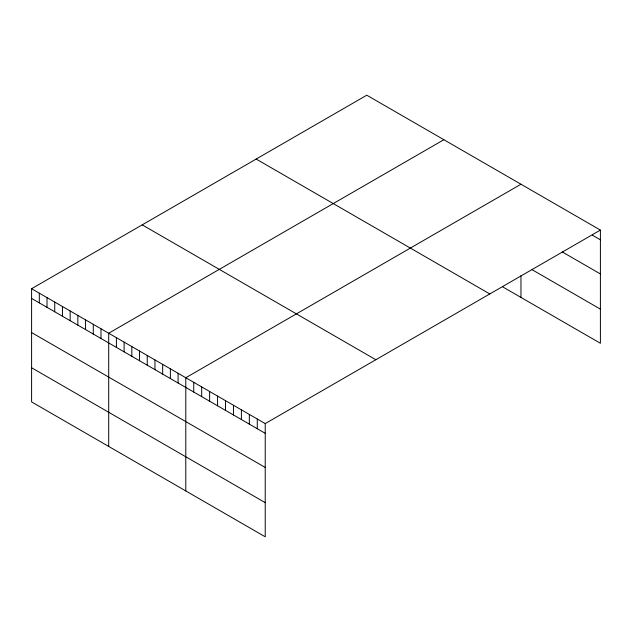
<?xml version="1.0" encoding="UTF-8"?>
<svg xmlns="http://www.w3.org/2000/svg" width="632" height="632" viewBox="0 0 632 632"><rect width="100%" height="100%" fill="white"/><g stroke="black" fill="none" stroke-linecap="round" stroke-linejoin="round"><path stroke-width="0.95" d="M31.6 288.713L265.227 423.598L265.227 536.797L31.6 401.913L31.6 288.713L366.773 95.203L600.4 230.088L600.4 343.287L502.464 286.746M443.869 139.712L108.696 333.23L108.696 446.429M520.966 184.228L185.792 377.738L185.792 490.938M265.227 423.598L600.4 230.088M592.461 235.215L600.4 239.797M562.275 251.939L600.4 273.948M532.089 269.698L600.4 309.135M256.165 159.059L489.792 293.943M142.208 224.858L375.835 359.734M31.6 298.43L265.227 433.315M31.6 332.582L265.227 467.459M31.6 367.761L265.227 502.645M520.966 275.607L520.966 297.427M257.279 419.008L257.279 428.725M249.34 414.426L249.34 424.143M241.392 409.836L241.392 419.553M233.453 405.254L233.453 414.971M225.506 400.664L225.506 410.381M217.566 396.082L217.566 405.791M209.619 391.492L209.619 401.209M201.679 386.91L201.679 396.62M193.732 382.32L193.732 392.038M178.082 373.283L178.082 383M170.371 368.835L170.371 378.552M162.661 364.387L162.661 374.097M154.951 359.932L154.951 369.649M147.248 355.484L147.248 365.193M139.538 351.029L139.538 360.746M131.827 346.581L131.827 356.29M124.117 342.125L124.117 351.842M116.406 337.678L116.406 347.395M100.986 328.774L100.986 338.491M93.275 324.327L93.275 334.036M85.565 319.871L85.565 329.588M77.855 315.423L77.855 325.132M70.152 310.968L70.152 320.685M62.442 306.52L62.442 316.237M54.731 302.064L54.731 311.781M47.021 297.617L47.021 307.334M39.31 293.169L39.31 302.878"/></g></svg>
